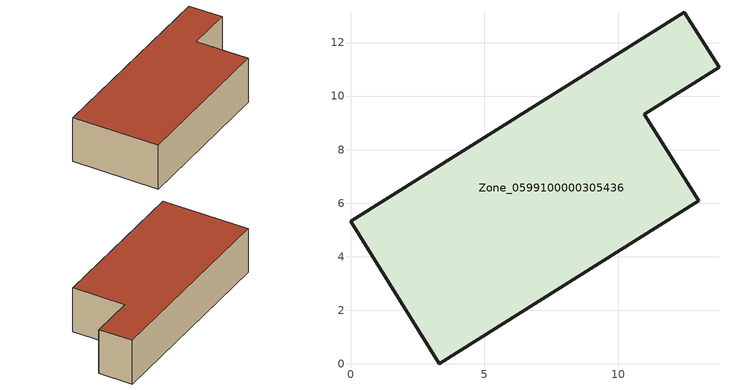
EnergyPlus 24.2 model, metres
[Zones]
Zone_0599100000305436
 floor ground (C_G): 3.32,0 0,5.32 12.47,13.14 13.76,11.08 10.97,9.33 13,6.09 z0
 wall outside (C_F): 13.76,11.08 12.47,13.14 0,5.32 3.32,0 13,6.09 10.97,9.33 13.76,11.08 z0:3.33
 roof outside (C_R): 13,6.09 10.97,9.33 13.76,11.08 12.47,13.14 0,5.32 3.32,0 z3.33
[BUILDING]
Pand.0599100000305436: North Axis=0; Terrain=City; Loads Convergence Tolerance Value=0.04; Temperature Convergence Tolerance Value=0.4; Solar Distribution=FullExterior; Maximum Number of Warmup Days=25; Minimum Number of Warmup Days=1
[Site:Location]
Rotterdam.The.Hague.AP_ZH_NLD Design_Conditions: Latitude=51.96; Longitude=4.45; Time Zone=1; Elevation=-4.5
[SITE:GROUNDTEMPERATURE:BUILDINGSURFACE]
18, 18, 18, 18, 18, 18, 18, 18, 18, 18, 18, 18
[MATERIAL] Thermal Absorptance=0.9; Solar Absorptance=0.7; Visible Absorptance=0.7
Name | Roughness | Thickness | Conductivity | Density | Specific Heat
G.TI.1946 | MediumSmooth | 0.15 | 1 | 540 | 1210
F.TI.1946 | Rough | 0.3 | 0.857143 | 1920 | 840
R.TI.1946 | MediumRough | 0.2 | 0.1 | 1500 | 1000
[CONSTRUCTION]
C_G: G.TI.1946
C_F: F.TI.1946
C_R: R.TI.1946
[ZONE]
Zone_0599100000305436: Type=1; Multiplier=1; Ceiling Height=Autocalculate; Volume=Autocalculate; Floor Area=autocalculate; Part of Total Floor Area=Yes
[ZONEINFILTRATION:DESIGNFLOWRATE]
Infil_Zone_0599100000305436: Zone or ZoneList or Space or SpaceList=Zone_0599100000305436; Schedule=AlwaysOn; Design Flow Rate Calculation Method=Flow/Area; Flow Rate per Floor Area=0.003; Constant Term Coefficient=1; Temperature Term Coefficient=0; Velocity Term Coefficient=0; Velocity Squared Term Coefficient=0
[HVACTEMPLATE:ZONE:IDEALLOADSAIRSYSTEM]
Zone_0599100000305436: Maximum Heating Supply Air Temperature=50; Minimum Cooling Supply Air Temperature=13; Maximum Heating Supply Air Humidity Ratio=0.0156; Minimum Cooling Supply Air Humidity Ratio=0.0077; Heating Limit=NoLimit; Cooling Limit=NoLimit; Dehumidification Control Type=ConstantSensibleHeatRatio; Cooling Sensible Heat Ratio=0.7; Dehumidification Setpoint=60; Humidification Control Type=None; Humidification Setpoint=30; Outdoor Air Method=None; Outdoor Air Flow Rate per Person=0.00944; Outdoor Air Flow Rate per Zone Floor Area=0; Outdoor Air Flow Rate per Zone=0; Demand Controlled Ventilation Type=None; Outdoor Air Economizer Type=NoEconomizer; Heat Recovery Type=None; Sensible Heat Recovery Effectiveness=0.7; Latent Heat Recovery Effectiveness=0.65
[ZONECONTROL:THERMOSTAT]
ThermostatControl_Zone_0599100000305436: Zone or ZoneList=Zone_0599100000305436; Control Type Schedule=DualSetpointControlType; Control 1=Thermostat_Zone_0599100000305436; Temperature Difference Between Cutout And Setpoint=0
[THERMOSTATSETPOINT:DUALSETPOINT]
Thermostat_Zone_0599100000305436: Heating Setpoint Temperature Schedule=HeatingSetpoint_Zone_0599100000305436; Cooling Setpoint Temperature Schedule=CoolingSetpoint_Zone_0599100000305436
[SCHEDULE:COMPACT]
HeatingSetpoint_Zone_0599100000305436: Through: 12/31, For: AllDays, Until: 24:00, 21
CoolingSetpoint_Zone_0599100000305436: Through: 12/31, For: AllDays, Until: 24:00, 24
DualSetpointControlType: Through: 12/31, For: AllDays, Until: 24:00, 4
AlwaysOn: Through: 12/31, For: AllDays, Until: 24:00, 1
